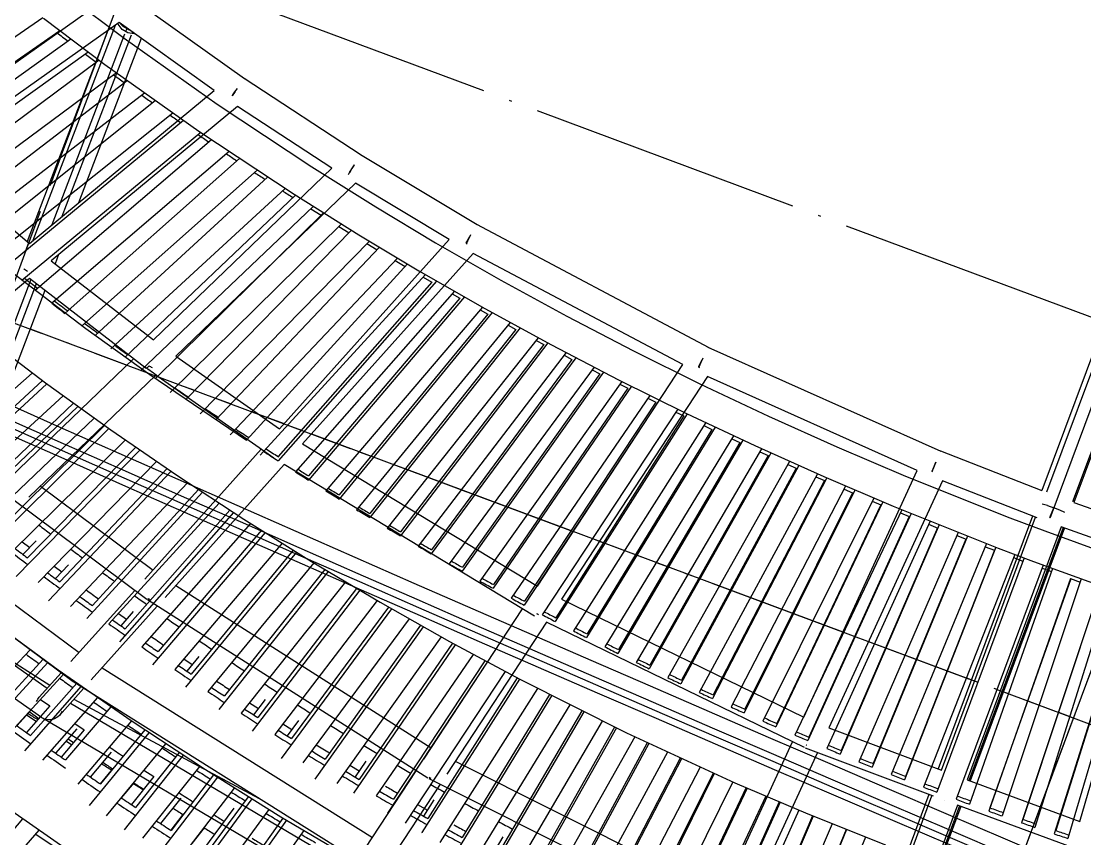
# Model space of a CAD drawing. Header units: millimetres. Extents: x 600121811 to 600690586, y 3472921280 to 3473279938.
# Drawn here: x 600366010 to 600373814, y 3473062921 to 3473068915 of the extents above; entities that cross this region are included whole.
import ezdxf

# ---------------------------------------------------------------- set-up
doc = ezdxf.new("R2010")
doc.units = ezdxf.units.MM
doc.header["$LTSCALE"] = 1000
doc.linetypes.add('AX-MALL-GIRD-200$0$DOTE', pattern=[2.42, 2, -0.2, 0.02, -0.2])
for name, color, linetype in [('AX-MALL-GIRD-200$0$A-Grid', 222, 'AX-MALL-GIRD-200$0$DOTE'), ('AX-MALL-GJ-200$0$A-Anno-Note', 241, 'CONTINUOUS'), ('AX-MALL-WALL-GJ$0$A-Anno-Note', 241, 'CONTINUOUS'), ('AX-MALL-WALL-GJ$0$A-Detl-Patt', 8, 'CONTINUOUS'), ('AX-MALL-WALL-GJ$0$A-SEE', 254, 'CONTINUOUS'), ('AX-MALL-WALL-GJ$0$A-Wall-Fnsh', 152, 'CONTINUOUS'), ('AX-MALL-WALL-GJ$0$主梁', 30, 'CONTINUOUS')]:
    doc.layers.add(name, color=color, linetype=linetype)
doc.layers.add('AX-MALL-WALL-GJ$0$M-AUX-TO-ARCH', color=1, linetype='CONTINUOUS', plot=False)

# ---------------------------------------------------------------- blocks, each defined once
blk = doc.blocks.new('AX-MALL-GIRD-200')
at = {"layer": 'AX-MALL-GIRD-200$0$A-Grid'}
for p, q in [((600401631.6, 3473162765.9), (600362902, 3473058802.2)), ((600409503.1, 3473159833.5), (600370773.6, 3473055869.8)), ((600215588.6, 3473125707.5), (600573484.6, 3472992380.8)), ((600214611.2, 3473123083.7), (600572507.2, 3472989756.9))]:
    blk.add_line(p, q, dxfattribs=at)
blk = doc.blocks.new('AX-MALL-WALL-GJ$0$A$C5469763B')
at = {"layer": 'AX-MALL-WALL-GJ$0$A-Detl-Patt'}
for points in [[(-236483.9, 2426, 0.055992), (-115679.2, 1194.4, -0.091487), (-108806.4, 637.9, 0.199165), (-91862.7, 2851.9, -0.091487), (-85363.6, 5155.6, 0.010002), (-64059.8, 8992.3, -0.645417), (-62996.9, 7511.9), (-63092.4, 7346.4)], [(-236398.5, 2314.7, 0.055947), (-115669.1, 1094.9, -0.091487), (-108832.4, 541.4, 0.199165), (-91812.8, 2765.2, -0.091487), (-85347.9, 5056.8, 0.010002), (-64040.2, 8894.3, -0.645417), (-63083.5, 7561.9), (-63129, 7483.1), (-63042.4, 7433.1)], [(-236355.3, 2259.1, 0.055924), (-115664, 1045.2, -0.091487), (-108845.4, 493.1, 0.199165), (-91787.8, 2721.9, -0.091487), (-85340, 5007.4, 0.010002), (-64030.3, 8845.2, -0.645417), (-63126.8, 7586.9), (-63197.3, 7464.7), (-63067.4, 7389.7)], [(-236312.2, 2203.4, 0.055901), (-115658.9, 995.4, -0.091487), (-108858.4, 444.8, 0.199165), (-91762.8, 2678.6, -0.091487), (-85332.1, 4958.1, 0.010002), (-64020.5, 8796.2, -0.645417), (-63170.1, 7611.9), (-63265.6, 7446.4)]]:
    blk.add_lwpolyline(points, format="xyb", dxfattribs=at)
blk = doc.blocks.new('AX-MALL-WALL-GJ$0$A$C3841687A')
at = {"layer": 'AX-MALL-WALL-GJ$0$A-Detl-Patt'}
for points in [[(-180887.6, 7643.7, 0.00438), (-183821.3, 7017.8, -0.132355), (-210227, 8186.8, 0.014512), (-213586.2, 9146.9, 0.014239)], [(-181044.7, 7407.3, 0.004086), (-183777.9, 6822.6, -0.132355), (-210287.5, 7996.2, 0.012201), (-213098.9, 8813.8, 0.012201)]]:
    blk.add_lwpolyline(points, format="xyb", dxfattribs=at)
blk = doc.blocks.new('AX-MALL-WALL-GJ$0$fewrgerhgrhtrh')
at = {"layer": 'AX-MALL-WALL-GJ$0$主梁'}
for p, q in [((-88.4, -4521.5), (-88.4, -9760.5)), ((0, -4460.6), (0, -9848.8)), ((-125, -4598.7), (-125, -9759.9)), ((115.5, -4581.8), (115.5, -9760.1)), ((125, -4590.7), (125, -9759.9)), ((-7458.5, -8758), (-6662.9, -8971.7)), ((-8828.6, -10254.5), (-7870, -8848.6)), ((-7668.8, -8908.5), (-8636.1, -10327.2)), ((-7689.2, -8938.4), (-7704.1, -10626.8)), ((-7671.9, -8920.8), (-7674.5, -8916.8)), ((-7631.3, -8947.9), (-7671.9, -8920.8)), ((-6840.6, -9131.1), (-7668.8, -8908.5)), ((-7631, -8926), (-7658.1, -8911.4)), ((-7583.5, -8957.4), (-7631.3, -8947.9)), ((-7631, -8926), (-7631, -8918.7)), ((-7583.1, -8933.5), (-7631, -8926)), ((-7601.1, -8973.5), (-7614.3, -10471.3)), ((-7600.7, -8930.7), (-7600.9, -8953.9)), ((-7535.6, -8947.9), (-7583.5, -8957.4)), ((-7583.1, -8933.5), (-7578.7, -8932.7)), ((-7553.2, -8964.4), (-7565.8, -10387.2)), ((-7553, -8939.7), (-7553.1, -8951.3)), ((-7531.9, -8945.3), (-7535.6, -8947.9)), ((-7476, -8960.4), (-7487.4, -10251.4)), ((-6666.8, -8970.8), (-5666.2, -9197.3)), ((-7726.3, -8992.8), (-7740.9, -10648)), ((-7727, -8993.9), (-7727, -9080)), ((-6705.2, -9120.5), (-6702.9, -9121.6)), ((-7720.6, -10655.3), (-6840.6, -9131.1)), ((-6639.1, -9182.1), (-7526.5, -10719.2)), ((-5832.9, -9364.6), (-6639.1, -9182.1)), ((-5670, -9196.5), (-4689.3, -9379.5)), ((-6620.3, -10999.6), (-5832.9, -9364.6)), ((-5702.7, -9349.5), (-5700.3, -9350.5)), ((-5631.4, -9407.1), (-6424.8, -11054.5)), ((-4844.9, -9553.9), (-5631.4, -9407.1)), ((-4694.6, -9378.7), (-2782.1, -9630.1)), ((-5526.1, -11289.5), (-4844.9, -9553.9)), ((-4643.1, -9587.1), (-5328.4, -11333)), ((-4716.9, -9535.8), (-4715.6, -9529.5)), ((-2917.1, -9814), (-4643.1, -9587.1)), ((-2788.8, -9629.4), (-920.3, -9747.7)), ((-925.1, -9747.6), (-125, -9759.9)), ((125, -9759.9), (925.1, -9747.6)), ((-3349.8, -11710), (-2917.1, -9814)), ((-2716.6, -9834.4), (-3151, -11737.6)), ((-1033.9, -9940.9), (-2716.6, -9834.4)), ((-931.1, -9909.8), (-926.6, -9910)), ((-930, -9909.9), (-927, -9864.6)), ((-927.7, -9910), (-926.6, -9837.1)), ((-47.8, -9849.8), (-88.4, -9852.6)), ((-47.8, -9849.8), (0, -9848.8)), ((-1.1, -9924.5), (0, -9848.8)), ((0, -9872.3), (-0.8, -9924.5)), ((0.8, -9924.5), (-0.2, -9861.9)), ((0, -9848.8), (1.1, -9924.5)), ((47.8, -9849.8), (0, -9848.8)), ((0, -9874.9), (0, -9874.9)), ((0, -9874.9), (0, -9874.9)), ((88.4, -9852.6), (47.8, -9849.8)), ((-1182.7, -11926.6), (-1033.9, -9940.9)), ((-833.9, -9949), (-982.8, -11936.3)), ((-88.4, -9960.5), (-833.9, -9949)), ((-125, -9959.9), (-125, -11939.2)), ((-100, -11939.3), (-100, -9960.3)), ((-1.1, -9924.5), (0, -9924.5)), ((0, -9924.5), (1.1, -9924.5)), ((833.9, -9949), (100, -9960.3)), ((100, -9960.3), (100, -11939.3)), ((115.5, -9960.1), (115.5, -11939.2)), ((125, -9959.9), (125, -11939.2)), ((673, -9951.5), (673, -11937.3)), ((982.9, -11936.3), (833.9, -9949)), ((-8636.1, -10327.2), (-7720.6, -10655.3)), ((-7491, -10657.7), (-7491.6, -10729.9)), ((-7526.5, -10719.2), (-6620.3, -10999.6)), ((-7629, -10896.8), (-8265.2, -11998.7)), ((-6597.1, -11216.1), (-7629, -10896.8)), ((-7618.1, -10900.1), (-7628.7, -12092.3)), ((-7570.4, -10914.9), (-7581, -12108.8)), ((-7493.5, -10938.7), (-7504.1, -12135.3)), ((-6424.8, -11054.5), (-5526.1, -11289.5)), ((-7253.8, -12315.1), (-6708, -11181.8)), ((-6593.4, -11211.8), (-6593.8, -11212.6)), ((-6592.9, -11210.9), (-6593.4, -11211.8)), ((-6591.9, -11209), (-6592.9, -11210.9)), ((-6590.8, -11206.6), (-6591.9, -11209)), ((-6589.5, -11204), (-6590.8, -11206.6)), ((-6586.8, -11197.7), (-6589.5, -11204)), ((-6583.8, -11190.1), (-6586.8, -11197.7)), ((-7496.2, -11241.8), (-6736.9, -11241.8)), ((-6513.2, -11238.2), (-7073.6, -12401.9)), ((-6515, -11241.8), (-6499.2, -11241.8)), ((-5490.8, -11505.5), (-6513.2, -11238.2)), ((-5708.5, -11241.8), (-5507.4, -11241.8)), ((-5292.6, -11241.8), (-3243, -11241.8)), ((-3037.8, -11241.8), (-1131.4, -11241.8)), ((-930.8, -11241.8), (-125, -11241.8)), ((125, -11241.8), (930.8, -11241.8)), ((-5328.4, -11333), (-3349.8, -11710)), ((-6067.3, -12668.5), (-5599.7, -11477)), ((-5402.7, -11522.5), (-5881.2, -12741.6)), ((-3292.5, -11924.5), (-5402.7, -11522.5)), ((-3151, -11737.6), (-1182.7, -11926.6)), ((-3687.4, -13189.1), (-3394.3, -11905.1)), ((-3195.8, -11934.2), (-3492.4, -13233.6)), ((-1100.1, -12135.4), (-3195.8, -11934.2)), ((-982.8, -11936.3), (-100, -11939.3)), ((100, -11939.3), (982.9, -11936.3)), ((-1297.6, -13460.2), (-1197.6, -12126.1)), ((-997.8, -12136.2), (-1098.1, -13474.9)), ((-88.4, -12139.3), (-1090.9, -12135.9)), ((-125, -12139.2), (-125, -13396.7)), ((-100, -13500.2), (-100, -12139.3)), ((0, -12139.2), (-0.4, -12139.2)), ((0.4, -12139.2), (0, -12139.2)), ((1090.9, -12135.9), (100, -12139.3)), ((100, -12139.3), (100, -13500.2)), ((115.5, -12139.2), (115.5, -13397)), ((125, -12139.2), (125, -13396.7)), ((673, -12137.3), (673, -13381.9)), ((-7022.4, -12295.5), (-6034, -12583.5)), ((-6002.2, -12801.1), (-7191.7, -12454.5)), ((-5838.1, -12631.7), (-3665.5, -13093.1)), ((-6363.6, -13423.4), (-6107.3, -12770.4)), ((-5912.1, -12820.5), (-6177.4, -13496.4)), ((-3610.7, -13309.2), (-5995, -12802.9)), ((-7379.1, -13036.2), (-6330.3, -13338.6)), ((-3467.4, -13123.9), (-1289.9, -13357.3)), ((-6298.2, -13556), (-7548.3, -13195.6)), ((-3862, -13953.8), (-3710, -13288.1)), ((-3512.2, -13320.2), (-3667, -13998.3)), ((-1208.5, -13567.1), (-3600.6, -13310.8)), ((-7545.7, -13382.2), (-6458.9, -13666.3)), ((-6134, -13385.9), (-3840.2, -13858.4)), ((-6423.6, -13882.3), (-7713.8, -13545)), ((-7084.7, -13502.7), (-6448.6, -13639.9)), ((-6491.4, -13749), (-6403.7, -13525.6)), ((-6208.2, -13574.8), (-6305.2, -13822.1)), ((-3784.6, -14074), (-6290.7, -13557.8)), ((-6260.7, -13708.6), (-3902.4, -14130.9)), ((-6247, -13673.6), (-4718, -13881.8)), ((-3843.7, -14344.6), (-6415.9, -13884))]:
    blk.add_line(p, q, dxfattribs=at)
for centre, radius, start, end in [((-3528, -9918.3), 3275.9, 164.77295, 165.90444), ((-2944.2, -9916.5), 3841.8, 167.0851, 168.05819), ((-1773.8, -10027.8), 3984.5, 169.2467, 170.46473), ((-1974.4, -10136.1), 3810.3, 167.08255, 168.08603), ((-246.7, -10311), 4540.1, 169.2903, 170.15536), ((1609.2, -10309), 6372.7, 172.41091, 173.03227), ((-4666.9, -9374.7), 168.6, 251.69351, 256.01995), ((3437.5, -10549.5), 6287.7, 172.40823, 173.05732), ((10117.1, -10547.9), 12938.8, 176.32601, 176.64328), ((-2772.3, -9629.4), 163.2, 258.7465, 261.95596), ((-7845.2, -9074.5), 5093.7, 351.92736, 352.28901), ((11882.8, -10659.8), 12835.8, 176.32522, 176.65029)]:
    blk.add_arc(centre, radius, start, end, dxfattribs=at)
at = {"layer": 'AX-MALL-WALL-GJ$0$主梁', "extrusion": (0, 0, -1)}
for centre, radius, start, end in [((7642.2, -10723.5), 132.1, 278.68456, 293.45176), ((6539.8, -11065.7), 132, 277.09541, 289.48802), ((5443.1, -11353.8), 131.7, 275.64956, 285.80161), ((3261.2, -11772.1), 130.8, 273.14623, 279.78766), ((1086.6, -11983.3), 129.4, 270.99316, 273.78722), ((6015.5, -12777.6), 28.4, 214.01115, 231.57255), ((5967, -12687.4), 108.9, 272.02634, 283.28121), ((3586.2, -13195.4), 108.2, 271.04668, 278.80589), ((6295.9, -13546.7), 9.57, 242.74551, 283.86302), ((6268.8, -13455.8), 102, 270.49113, 282.88145), ((6398.1, -13785.6), 100.2, 0.02276, 21.42761), ((6398.5, -13785.5), 100.2, 180.02276, 201.42761), ((6398.4, -13785.7), 99.9, 269.98396, 287.1439), ((6398.4, -13785.5), 100.1, 201.41444, 269.9646)]:
    blk.add_arc(centre, radius, start, end, dxfattribs=at)
blk = doc.blocks.new('AX-MALL-WALL-GJ$0$edhtrhrtjy')
at = {"layer": 'AX-MALL-WALL-GJ$0$A-Wall-Fnsh'}
for p, q in [((-8129.3, -8802.9), (-7593.1, -8961.2)), ((-7593.1, -8961.2), (-6785.5, -9176.2)), ((-8205.7, -9029.3), (-9155.6, -10385.8)), ((-8200.1, -9031), (-7658.9, -9190.7)), ((-8054.7, -9075.2), (-9009.9, -10439.4)), ((-7957.3, -9104.2), (-8887.8, -10483.6)), ((-7806.3, -9148.5), (-8741.9, -10535.6)), ((-7710.2, -9176.1), (-8620.7, -10578.1)), ((-7727, -9196.2), (-7727, -9202)), ((-7658.9, -9190.7), (-6843.8, -9407.7)), ((-6785.5, -9176.2), (-5974.3, -9364.8)), ((-7559.1, -9218.8), (-8474.5, -10628.5)), ((-7464.4, -9245.1), (-8354.3, -10669.3)), ((-7313.2, -9286.2), (-8207.9, -10718.1)), ((-7219.7, -9311.1), (-8088.6, -10757.2)), ((-7068.5, -9350.7), (-7942, -10804.4)), ((-6976.3, -9374.4), (-7823.6, -10841.9)), ((-6825, -9412.4), (-7676.7, -10887.6)), ((-6734, -9434.9), (-7559.2, -10923.5)), ((-6843.8, -9407.7), (-6025.2, -9598.1)), ((-5974.3, -9364.8), (-5431.7, -9476.1)), ((-7727, -9477.4), (-7727, -9665.4)), ((-6582.7, -9471.4), (-7412.1, -10967.6)), ((-6492.9, -9492.7), (-7295.4, -11002)), ((-5431.7, -9476.1), (-4929.8, -9568.8)), ((-6341.6, -9527.7), (-7150.9, -11049.8)), ((-6252.9, -9547.9), (-7032.2, -11077.4)), ((-6101.6, -9581.5), (-6890.1, -11128.8)), ((-6025.2, -9598.1), (-5477.7, -9710.4)), ((-4929.8, -9568.8), (-4385, -9658.4)), ((-6014, -9600.5), (-6769.6, -11149.8)), ((-5862.8, -9632.6), (-6629.6, -11204.9)), ((-5776.1, -9650.6), (-6507.6, -11219.3)), ((-5873.7, -9655.2), (-5786.7, -9673.3)), ((-4385, -9658.4), (-3838.9, -9736.9)), ((-5625, -9681.4), (-6369.4, -11277.9)), ((-5539.4, -9698.4), (-6246.1, -11285.8)), ((-5388.2, -9727.7), (-6109.6, -11347.8)), ((-5303.6, -9743.7), (-5985.2, -11349.3)), ((-5635.6, -9704.1), (-5549.5, -9721.2)), ((-5477.7, -9710.4), (-4971.4, -9803.9)), ((-5398.4, -9750.6), (-5313.4, -9766.7)), ((-3838.9, -9736.9), (-3292.2, -9804.4)), ((-5152.5, -9771.6), (-5850, -11414.9)), ((-5068.8, -9786.7), (-5724.7, -11410)), ((-4917.8, -9813.2), (-5590.7, -11478.9)), ((-4824.3, -9829.2), (-5454.2, -11470.2)), ((-5162.3, -9794.6), (-5078.2, -9809.8)), ((-4971.4, -9803.9), (-4421.7, -9894.3)), ((-3292.2, -9804.4), (-2744.8, -9861.2)), ((-4853.3, -9849.1), (-5464.6, -11441.7)), ((-4674.6, -9854.1), (-5307, -11501.6)), ((-4619.6, -9887.9), (-5205.1, -11496.7)), ((-4591.8, -9867.5), (-5195.1, -11525)), ((-4442.1, -9891.1), (-5047.7, -11555)), ((-4360.2, -9903.7), (-4936.4, -11577)), ((-4927.1, -9836.4), (-4853.3, -9849.1)), ((-4683.6, -9877.5), (-4619.6, -9887.9)), ((-4421.7, -9894.3), (-3870.8, -9973.5)), ((-2744.8, -9861.2), (-2196.6, -9907.3)), ((-2196.6, -9907.3), (-1648, -9942.9)), ((-7727, -9948.5), (-7727, -10155.4)), ((-4386.8, -9924.5), (-4946.1, -11548.9)), ((-4210.5, -9926), (-4788.8, -11605.5)), ((-4154.8, -9958.9), (-4687.5, -11598.4)), ((-4129.5, -9937.7), (-4678.2, -11626.3)), ((-3979.7, -9958.7), (-4530.3, -11653.3)), ((-4450.6, -9914.6), (-4386.8, -9924.5)), ((-3899.6, -9969.6), (-4420.3, -11672.8)), ((-4218.6, -9949.6), (-4154.8, -9958.9)), ((-3987.4, -9982.5), (-3923.6, -9991.2)), ((-3870.8, -9973.5), (-3319.4, -10041.6)), ((-1648, -9942.9), (-1099.2, -9968.2)), ((-1099.2, -9968.2), (-275.5, -9987)), ((-275.5, -9987), (-0.9, -9988.3)), ((-0.9, -9988.3), (548.3, -9983.3)), ((-3923.6, -9991.2), (-4429.2, -11645.1)), ((-3749.7, -9989.4), (-4272.2, -11698.4)), ((-3693.1, -10021.5), (-4171.3, -11689)), ((-3670.5, -9999.5), (-4162.8, -11716.7)), ((-3520.6, -10018), (-4014.5, -11740.7)), ((-3463.4, -10049.7), (-3913.7, -11730.3)), ((-3442, -10027.4), (-3905.7, -11757.8)), ((-3292.1, -10044.7), (-3757.2, -11780.3)), ((-3757.1, -10013.3), (-3693.1, -10021.5)), ((-3214.3, -10053.4), (-3648.9, -11796.2)), ((-3527.5, -10042.1), (-3463.4, -10049.7)), ((-3319.4, -10041.6), (-2767.4, -10098.9)), ((-3234.4, -10076), (-3656.5, -11768.9)), ((-3064.4, -10069.4), (-3500.2, -11817.3)), ((-3006, -10100.3), (-3399.5, -11804.8)), ((-2987.3, -10077.4), (-3392.4, -11832)), ((-3298.6, -10068.8), (-3234.4, -10076)), ((-2837.3, -10092.2), (-3243.5, -11851.6)), ((-2778.1, -10122.7), (-3142.8, -11838.1)), ((-2760.8, -10099.5), (-3136.2, -11865.2)), ((-3070.5, -10093.6), (-3006, -10100.3)), ((-2610.9, -10113.1), (-2987.1, -11883.3)), ((-2550.9, -10143.2), (-2886.3, -11868.7)), ((-2535, -10119.7), (-2880.2, -11895.7)), ((-2843, -10116.5), (-2778.1, -10122.7)), ((-2767.4, -10098.9), (-2214.6, -10145.4)), ((-2385, -10132.2), (-2731, -11912.3)), ((-2309.6, -10138.1), (-2624.4, -11923.6)), ((-2616.1, -10137.5), (-2550.9, -10143.2)), ((-2324.1, -10161.8), (-2630, -11896.7)), ((-2159.6, -10149.4), (-2475.1, -11938.7)), ((-2389.8, -10156.6), (-2324.1, -10161.8)), ((-2097.9, -10178.7), (-2374, -11922.1)), ((-2084.8, -10154.8), (-2368.9, -11948.9)), ((-1934.8, -10164.9), (-2219.5, -11962.5)), ((-2214.6, -10145.4), (-1661.4, -10181.3)), ((-2164, -10173.9), (-2097.9, -10178.7)), ((-1872, -10193.7), (-2118.1, -11944.9)), ((-1860.3, -10169.6), (-2113.6, -11971.6)), ((-1710.3, -10178.5), (-1964, -11983.7)), ((-1938.7, -10189.4), (-1872, -10193.7)), ((-1646.5, -10207), (-1862.4, -11965)), ((-1636.3, -10182.7), (-1858.4, -11991.7)), ((-1713.8, -10203.2), (-1646.5, -10207)), ((-1486.3, -10190.5), (-1708.8, -12002.3)), ((-1661.4, -10181.3), (-1108.1, -10206.8)), ((-1421.4, -10218.5), (-1606.8, -11982.6)), ((-1412.6, -10194), (-1603.4, -12009.2)), ((-1489.3, -10215.2), (-1421.4, -10218.5)), ((-1262.6, -10200.7), (-1453.6, -12018.3)), ((-1189.2, -10203.7), (-1348.5, -12024.2)), ((-1039.2, -10209.2), (-1198.6, -12031.7)), ((-1108.1, -10206.8), (-277.7, -10225.7)), ((-966, -10211.6), (-1093.7, -12036.5)), ((-816, -10216), (-943.8, -12042.6)), ((-743.1, -10217.9), (-838.9, -12046.3)), ((-593.1, -10221.2), (-689, -12050.9)), ((-520.3, -10222.5), (-584.2, -12053.5)), ((-0.9, -10227), (552.7, -10222)), ((520.4, -10222.5), (584.3, -12053.5)), ((593.2, -10221.2), (689, -12050.9)), ((743.2, -10217.9), (839, -12046.3)), ((816.1, -10216), (943.8, -12042.6)), ((-1196.5, -10228.2), (-1351.3, -11997.6)), ((-1265.2, -10225.4), (-1196.5, -10228.2)), ((-971.9, -10236.3), (-1096, -12010)), ((-1041.4, -10234), (-971.9, -10236.3)), ((-747.5, -10242.6), (-840.7, -12019.8)), ((-817.8, -10240.8), (-744.4, -10242.7)), ((-594.4, -10246), (-521.2, -10247.4)), ((-523.3, -10247.3), (-585.4, -12027.1)), ((-370.3, -10224.7), (-434.3, -12056.6)), ((-371.2, -10249.6), (-298, -10250.4)), ((-299.1, -10250.3), (-330.2, -12031.7)), ((-297.6, -10225.5), (-329.6, -12058.2)), ((-277.7, -10225.7), (-0.9, -10227)), ((-147.6, -10226.6), (-179.6, -12059.7)), ((-148, -10251.5), (-75, -10251.7)), ((-75, -10226.9), (-75, -12060.2)), ((75, -10226.9), (75, -12060.2)), ((75, -10251.7), (148.1, -10251.5)), ((147.7, -10226.6), (179.7, -12059.7)), ((298.1, -10250.4), (371.2, -10249.6)), ((298.1, -10250.4), (329.7, -12058.2)), ((299.1, -10250.3), (330.2, -12031.7)), ((370.4, -10224.7), (434.3, -12056.6)), ((523.3, -10247.3), (585.5, -12027.1)), ((747.6, -10242.6), (840.7, -12019.8)), ((-7727, -10446.7), (-7727, -10674.7)), ((-7948.6, -10802.3), (-7114.9, -11054.1)), ((-7114.9, -11054.1), (-6556.1, -11206.6)), ((-6556.1, -11206.6), (-5724.7, -11410)), ((-6333.1, -11200), (-6207.9, -11200)), ((-6043.7, -11200), (-5921.8, -11200)), ((-5758.8, -11200), (-5639.8, -11200)), ((-5478.1, -11200), (-5371.8, -11200)), ((-5191.2, -11200), (-5097.2, -11200)), ((-4918.5, -11200), (-4826, -11200)), ((-4649.1, -11200), (-4558, -11200)), ((-4383, -11200), (-4293.1, -11200)), ((-4119.9, -11200), (-4031.1, -11200)), ((-3859.5, -11200), (-3771.6, -11200)), ((-3601.7, -11200), (-3514.6, -11200)), ((-3346.3, -11200), (-3259.8, -11200)), ((-3093.1, -11200), (-3007.1, -11200)), ((-2841.9, -11200), (-2756.3, -11200)), ((-2592.6, -11200), (-2507.2, -11200)), ((-2344.9, -11200), (-2259.6, -11200)), ((-2098.7, -11200), (-2013.4, -11200)), ((-1853.9, -11200), (-1768.5, -11200)), ((-1610.2, -11200), (-1524.6, -11200)), ((-1367.6, -11200), (-1281.6, -11200)), ((-1125.9, -11200), (-1039.3, -11200)), ((-884.9, -11200), (-797.7, -11200)), ((-644.4, -11200), (-556.5, -11200)), ((-404.4, -11200), (-315.7, -11200)), ((-164.6, -11200), (-75, -11200)), ((75, -11200), (164.7, -11200)), ((315.7, -11200), (404.4, -11200)), ((556.6, -11200), (644.5, -11200)), ((-8101, -11274.4), (-7252.3, -11530.7)), ((-7368.9, -11497.2), (-7932.1, -12556.5)), ((-7239.6, -11534.3), (-7816.3, -12666)), ((-7278.6, -11523.1), (-7781.8, -12510.7)), ((-7252.3, -11530.7), (-6683.4, -11686)), ((-7097.7, -11574.2), (-7647.4, -12653.1)), ((-6969.5, -11609.5), (-7530.7, -12760)), ((-7007.4, -11599.1), (-7497.4, -12603.8)), ((-6827.1, -11648), (-7362.7, -12746.2)), ((-6700, -11681.7), (-7245, -12850.6)), ((-6736.7, -11672), (-7213, -12693.4)), ((-6683.4, -11686), (-6112.8, -11828.7)), ((-6557, -11718.8), (-7052.8, -12782)), ((-6430.9, -11750.8), (-6959.4, -12937.6)), ((-6466.5, -11741.8), (-6928.6, -12779.5)), ((673, -11744.3), (673, -12024.9)), ((-6287.5, -11786.4), (-6792.9, -12921.6)), ((-6162.4, -11816.9), (-6673.6, -13021.2)), ((-6196.8, -11808.5), (-6644.1, -12862.2)), ((-6018.5, -11851.1), (-6507.8, -13004)), ((-6112.8, -11828.7), (-5539.9, -11959)), ((-5894.3, -11879.9), (-6364.7, -13044.1)), ((-5927.5, -11872.3), (-6359.5, -12941.5)), ((-5749.9, -11912.7), (-6199.2, -13024.8)), ((-5658.7, -11933), (-6074.9, -13017.3)), ((-5626.7, -11940.1), (-6080.1, -13121.1)), ((-5481.9, -11971.4), (-5914.7, -13098.8)), ((-5359.6, -11997.3), (-5795.3, -13194.5)), ((-5390.3, -11990.9), (-5790.2, -13089.7)), ((-5539.9, -11959), (-4965.2, -12076.6)), ((-5214.3, -12027.2), (-5630, -13169.5)), ((-5092.8, -12051.6), (-5510.5, -13264.5)), ((-5122.2, -12045.7), (-5505.4, -13158.7)), ((-4947.1, -12080.1), (-5345.4, -13236.6)), ((-4965.2, -12076.6), (-4389, -12181.4)), ((-4826.5, -12103), (-5225.5, -13331)), ((-4854.5, -12097.7), (-5220.5, -13224.2)), ((-4680.4, -12130), (-5060.7, -13300.4)), ((-4560.5, -12151.6), (-4940.4, -13394.1)), ((-4587.2, -12146.8), (-4935.6, -13286.4)), ((-4414, -12177.1), (-4775.9, -13360.7)), ((-4294.9, -12197.3), (-4671.1, -13509.1)), ((-4320.2, -12193.1), (-4650.5, -13345.1)), ((-4148, -12221.4), (-4509.7, -13482.6)), ((-4389, -12181.4), (-3811.3, -12273.5)), ((-4029.6, -12240.2), (-4384.6, -13565)), ((-4053.5, -12236.5), (-4365.3, -13400.4)), ((-3882.4, -12262.9), (-4223.8, -13537)), ((-3764.6, -12280.4), (-4084.2, -13562.2)), ((-3787, -12277.1), (-4080, -13452.3)), ((-3617.1, -12301.5), (-3921.2, -13521.2)), ((-3811.3, -12273.5), (-3232.1, -12352.8)), ((-3500, -12317.7), (-3798.6, -13611.3)), ((-3520.9, -12314.9), (-3794.6, -13500.7)), ((-3352.1, -12337.4), (-3651.7, -13635.2)), ((-3235.5, -12352.4), (-3512.8, -13656.9)), ((-3254.9, -12349.9), (-3509.1, -13545.7)), ((-3087.3, -12370.6), (-3365.5, -13679)), ((-2971.3, -12384.2), (-3237.5, -13753.6)), ((-3232.1, -12352.8), (-2361.5, -12447.4)), ((-2989.2, -12382.1), (-3223.5, -13587.3)), ((-2822.9, -12400.9), (-3079.2, -13719.4)), ((-2707.4, -12413.3), (-2950.5, -13792)), ((-2723.7, -12411.6), (-2937.7, -13625.4)), ((-2558.6, -12428.6), (-2792.7, -13756.2)), ((-2443.6, -12439.7), (-2654.7, -13772.6)), ((-2458.4, -12438.3), (-2651.9, -13660)), ((-2294.6, -12453.5), (-2506.2, -13789.4)), ((-2180, -12463.4), (-2368.4, -13804.2)), ((-2193.2, -12462.3), (-2365.9, -13691.2)), ((-2361.5, -12447.4), (-1488.9, -12512.7)), ((-2030.8, -12475.6), (-2219.6, -13819.1)), ((-1916.6, -12484.4), (-2082, -13832.2)), ((-1928.1, -12483.5), (-2079.8, -13718.9)), ((-1767.2, -12495.1), (-1933, -13845.3)), ((-1653.2, -12502.7), (-1801.2, -13910.4)), ((-1663.2, -12502.1), (-1793.6, -13743)), ((-1503.7, -12511.9), (-1646.2, -13867.9)), ((-1390.1, -12518.3), (-1513.7, -13931.2)), ((-1398.4, -12517.8), (-1507.4, -13763.7)), ((-1488.9, -12512.7), (-906.6, -12539.9)), ((-1240.4, -12525.9), (-1359.4, -13886.9)), ((-1126.9, -12531.2), (-1226, -13948.3)), ((-1133.6, -12530.9), (-1221, -13780.8)), ((-977.2, -12537.3), (-1072.6, -13902.3)), ((-863.9, -12541.4), (-935.5, -13908.4)), ((-868.9, -12541.2), (-934.6, -13794.3)), ((-906.6, -12539.9), (-292.4, -12554.3)), ((-714, -12546), (-785.7, -13914.1)), ((-600.9, -12548.9), (-648.7, -13918.5)), ((-604.2, -12548.8), (-648.1, -13804.3)), ((-451, -12552), (-500.6, -13974.8)), ((-6911.3, -12639.9), (-6968.2, -12767.7)), ((-7006.6, -12682.9), (-6939.6, -12703.5)), ((-6724.5, -12768.1), (-6656.6, -12788)), ((-6628.8, -12722.4), (-6683.4, -12851)), ((-6160.1, -12928), (-6090.3, -12946.8)), ((-6063.5, -12877.1), (-6113.5, -13007.2)), ((-5497.7, -13017.8), (-5543.2, -13149.7)), ((-5595.3, -13074), (-5523.1, -13091.6)), ((-4931.5, -13144.7), (-4972.4, -13278.5)), ((-5030, -13206.1), (-4955.3, -13222.6)), ((-4648.1, -13203), (-4686.8, -13337.8)), ((-7060.9, -13292), (-6431.5, -13470.3)), ((-4747.2, -13267), (-4671, -13282.8)), ((-4081.1, -13309.1), (-4115.2, -13446.1)), ((-6674.1, -13403.6), (-6913.8, -13968.3)), ((-4181.3, -13378.4), (-4102, -13392.9)), ((-3513.6, -13401.4), (-3543.1, -13540.5)), ((-6521.5, -13445.9), (-6782.1, -14090.8)), ((-6562, -13434.7), (-6754.1, -13910)), ((-6381.4, -13483.8), (-6637.2, -14116.9)), ((-6431.5, -13470.3), (-5798.7, -13632.9)), ((-3614.9, -13476), (-3532.2, -13489)), ((-2945.5, -13479.7), (-2970.5, -13621.2)), ((-6229.5, -13524), (-6455.5, -14112.7)), ((-6268.6, -13513.8), (-6452.4, -13992.6)), ((-6088.7, -13560.5), (-6307.5, -14130.4)), ((-5975.1, -13589.3), (-6150.5, -14071.3)), ((-5795.9, -13633.6), (-6004, -14205.2)), ((-5798.7, -13632.9), (-5163, -13779.5)), ((-3798.6, -13611.3), (-3795.7, -13611.8)), ((-6476.2, -13718.5), (-6395.4, -13739.9)), ((-5645.4, -13669.8), (-5870.3, -14322.9)), ((-5681.4, -13661.3), (-5848.4, -14146.2)), ((-5503.1, -13703.2), (-5726, -14350.6)), ((-5387.6, -13729.7), (-5546, -14217.3)), ((-3512.8, -13656.9), (-3510.2, -13657.3)), ((-6395.4, -13739.9), (-6488.7, -13982.9)), ((-6179.1, -13796), (-6097.1, -13816.7)), ((-5353.2, -13737.4), (-5568.6, -14400.4)), ((-5210.2, -13769.2), (-5418.8, -14411.2)), ((-5060.9, -13801.5), (-5264.7, -14468.1)), ((-5093.6, -13794.5), (-5243.4, -14284.6)), ((-5163, -13779.5), (-4524.5, -13909.9)), ((-6520.4, -13832.3), (-6572.1, -13960.3)), ((-6450, -13882.1), (-6532.6, -13862.6)), ((-6522.1, -13831.9), (-6439.1, -13853.8)), ((-6151.2, -13827.3), (-6236.4, -14049.3)), ((-6097.1, -13816.7), (-6186.4, -14062.1)), ((-4917.2, -13831.7), (-5111.3, -14466.6)), ((-4799.5, -13855.8), (-4954.7, -14397.1)), ((-4768.5, -13862), (-4949.8, -14494.3)), ((-4624.1, -13890.6), (-4804.1, -14518.3)), ((-6146.1, -13951.2), (-6194.6, -13940.5)), ((-6186.2, -13918.6), (-6138.5, -13930.6)), ((-5854.2, -13901.4), (-5935.5, -14125)), ((-5584.5, -13939.5), (-5499.8, -13958.7)), ((-5499.8, -13958.7), (-5581.2, -14209.2)), ((-4475.9, -13919.1), (-4656.3, -14592)), ((-4505.2, -13913.5), (-4637.7, -14407.7)), ((-4524.5, -13909.9), (-3883.6, -14023.6)), ((-4331, -13946), (-4497.2, -14566.3)), ((-5803.7, -14011.5), (-5849.9, -14145.8)), ((-5259.8, -14038.2), (-5333.4, -14265)), ((-4868.9, -13971), (-4975, -14341)), ((-5622, -14053.4), (-5668.7, -14188.9)), ((-5202.3, -14144.9), (-5244.9, -14284.2)), ((-5199.8, -14141.7), (-5201.3, -14141.5)), ((-5022.6, -14181.8), (-5065.6, -14322.3)), ((-5020.2, -14173.7), (-5021.7, -14173.5)), ((-6581.8, -14510.3), (-5900.3, -14682.9)), ((-6293.6, -14585.6), (-6356.3, -14757.9)), ((-6153.6, -14621), (-6203.6, -14758.4))]:
    blk.add_line(p, q, dxfattribs=at)
for centre, radius, start, end in [((-531.6, 15930.2), 26136.3, 253.23849, 253.46219), ((-512, 15997), 26205.9, 253.80678, 254.02621), ((-489.9, 16075.2), 26287.2, 254.36903, 254.58425), ((-468.7, 16152.9), 26367.7, 254.92514, 255.13631), ((-448.8, 16229.1), 26446.5, 255.47545, 255.6827), ((-424.6, 16324.9), 26545.3, 256.01985, 256.2232), ((-406, 16401.8), 26624.5, 256.55853, 256.75824), ((-379.8, 16514.4), 26740.1, 257.09156, 257.28751), ((-357.9, 16613), 26841.1, 257.61877, 257.8112), ((357.8, 15216), 27287, 252.90401, 253.16118), ((669.4, 14275.6), 26505.3, 252.24776, 252.50972), ((330.5, 15124.9), 27191.9, 253.48414, 253.73958), ((304.2, 15033.6), 27096.9, 254.06316, 254.31697), ((279.5, 14944.6), 27004.6, 254.64116, 254.89342), ((255.8, 14856), 26912.8, 255.21824, 255.46903), ((230.4, 14757.1), 26810.7, 255.79457, 256.04407), ((208.4, 14667.3), 26718.2, 256.37037, 256.61858), ((193.4, 14603.5), 26652.7, 256.94539, 257.19217), ((180.1, 14516.4), 26590.4, 257.4973, 257.76683), ((173.9, 14516.4), 26563.4, 257.51948, 257.74485), ((156.1, 14404.4), 26475.8, 258.09186, 258.33931), ((150.5, 14406.9), 26451.5, 258.11377, 258.31862), ((134.4, 14328), 26370.9, 258.68695, 258.89225), ((139.4, 14322.8), 26392.5, 258.66543, 258.91166), ((128, 14263.4), 26332, 259.23847, 259.48334), ((123.4, 14271.3), 26313.2, 259.25952, 259.46521), ((113, 14181.2), 26248.5, 259.81088, 260.05472), ((108.9, 14191.7), 26232.3, 259.83142, 260.03784), ((95.6, 14080.2), 26145.9, 260.38338, 260.62645), ((91.9, 14093.2), 26132.3, 260.40335, 260.61078), ((82.5, 13999.6), 26064.3, 260.9562, 261.1984), ((79.3, 14015.3), 26053.4, 260.97552, 261.18394), ((73, 13937.3), 26001.3, 261.52897, 261.77023), ((70.2, 13955.7), 25993.2, 261.54757, 261.75698), ((63.1, 13867.2), 25930.5, 262.10153, 262.34201), ((60.7, 13888.1), 25924.9, 262.11933, 262.32993), ((51.5, 13778.7), 25841.2, 262.67428, 262.91426), ((49.4, 13802.1), 25838.1, 262.69124, 262.90331), ((40.8, 13731.7), 25767.2, 263.26362, 263.47719), ((42.6, 13705.6), 25767.6, 263.24757, 263.48702), ((35.4, 13641.2), 25702.8, 263.82116, 264.06007), ((34, 13669.9), 25705.1, 263.83621, 264.05134), ((29.1, 13579), 25640.3, 264.39499, 264.63345), ((27.9, 13610.4), 25645.2, 264.40899, 264.62578), ((20.2, 13525), 25559.5, 264.98212, 265.20094), ((21.2, 13491.3), 25552.2, 264.96922, 265.20758), ((16.7, 13437.1), 25497.9, 265.54459, 265.78262), ((16, 13473.9), 25508.2, 265.55629, 265.77698), ((13.9, 13397.4), 25458.1, 266.11993, 266.3576), ((13.4, 13436.6), 25470.8, 266.13036, 266.35293), ((8.1, 13347.8), 25381.8, 266.70482, 266.92985), ((3.8, 13265.6), 25299.5, 267.2809, 267.50846), ((3.8, 13264.9), 25298.9, 267.85775, 268.08725), ((-3.2, 13236), 25269.9, 271.91389, 272.14366), ((8.5, 13306.4), 25366.9, 266.6957, 266.9336), ((4.1, 13221.4), 25281.8, 267.27316, 267.51134), ((3.9, 13217.8), 25278.2, 267.85147, 268.08928), ((2.1, 13151.3), 25211.6, 268.4293, 268.66741), ((2, 13200.4), 25234.3, 268.43405, 268.66618), ((-0.1, 13054.1), 25114.4, 269.00946, 269.24828), ((-0.1, 13105.9), 25139.8, 269.01263, 269.25017), ((0.1, 13057.4), 25117.7, 269.59014, 269.82884), ((0.1, 13112.4), 25146.3, 269.59165, 269.82902), ((-0.1, 13065.9), 25099.8, 270.17153, 270.40934), ((-0.1, 13011), 25071.4, 270.17172, 270.41086), ((-0.9, 13149.5), 25183.4, 270.75114, 270.98826), ((-1, 13098.2), 25158.5, 270.75302, 270.99143), ((-1.7, 13133.3), 25193.7, 271.33281, 271.57109), ((-1.6, 13182.9), 25216.8, 271.33404, 271.56633), ((-3.4, 13189.3), 25249.7, 271.91186, 272.14994), ((561.6, 11971.9), 25617.8, 252.98911, 253.23147), ((518.7, 11828.3), 25468, 253.64289, 253.8871), ((469.7, 11656), 25288.8, 254.2982, 254.54472), ((651.8, 12677.3), 26599.6, 253.16296, 253.4858), ((625.9, 12678), 26554.8, 253.2287, 253.47195), ((435.6, 11531.1), 25159.3, 254.95621, 255.20474), ((599.4, 12498.8), 26413.6, 253.80324, 254.12588), ((575.2, 12505.1), 26374.6, 253.86892, 254.11415), ((500.4, 11658.9), 25473, 254.18382, 254.43539), ((381.2, 11321.8), 24943.1, 255.61621, 255.86778), ((545, 12305.2), 26212.5, 254.44609, 254.76884), ((522.6, 12317.8), 26180.1, 254.51159, 254.75911), ((355.9, 11220.1), 24838.3, 256.27942, 256.53311), ((493, 12112.5), 26012.9, 255.09198, 255.41491), ((472.8, 12132.3), 25987.9, 255.15709, 255.40707), ((406.5, 11307.8), 25109.6, 255.50637, 255.76323), ((308.6, 11019), 24631.7, 256.94438, 257.20143), ((446.2, 11930.4), 25824.8, 255.74085, 256.06392), ((427.8, 11957.1), 25807, 255.80535, 256.05788), ((280.4, 10893), 24502.6, 257.61289, 257.87269), ((245.2, 10726.2), 24332.1, 258.2837, 258.54688), ((401.2, 11746.6), 25635.7, 256.39261, 256.71595), ((384.3, 11779.3), 25624.1, 256.45631, 256.7116), ((329.2, 10988.7), 24781.3, 256.84015, 257.10271), ((213.6, 10567.2), 24170, 258.95767, 259.22434), ((357.5, 11559.4), 25443.4, 257.04759, 257.37134), ((342.4, 11599.1), 25439, 257.11028, 257.36854), ((304.6, 11427.3), 25263.1, 257.7673, 258.02865), ((188.1, 10430.8), 24031.2, 259.63456, 259.90469), ((158.1, 10258.7), 23856.6, 260.31458, 260.58875), ((318.1, 11380.9), 25260.6, 257.70583, 258.02999), ((268, 11251.6), 25083.7, 258.42737, 258.69205), ((227.6, 10510.5), 24292.4, 258.86359, 259.13616), ((137, 10128.4), 23724.6, 260.99793, 261.27587), ((280.1, 11198.9), 25074.6, 258.36733, 258.69206), ((244, 11015.5), 24887.8, 259.03234, 259.35775), ((233.4, 11075.8), 24904.5, 259.09075, 259.35896), ((114.5, 9977.9), 23572.4, 261.68414, 261.96631), ((91.2, 9809.1), 23401.9, 262.37421, 262.66102), ((7.1, 10661.9), 25020.7, 254.47039, 254.73857), ((213.6, 10851.2), 24720.6, 259.70076, 260.02672), ((204.2, 10916.8), 24742.8, 259.75725, 260.02902), ((172.1, 10731.1), 24554.3, 260.42742, 260.70323), ((167.7, 10180), 23956.4, 260.26987, 260.50879), ((10.6, 10675.2), 25034.4, 255.16743, 255.43644), ((179.9, 10656.6), 24523.1, 260.37296, 260.69999), ((156.1, 10507.4), 24372.1, 261.04864, 261.37626), ((148.8, 10585.3), 24406.7, 261.10068, 261.38032), ((122.2, 10406.3), 24225.7, 261.77773, 262.06176), ((121.7, 9885.5), 23658.4, 261.65116, 261.89564), ((6.8, 10660), 25018.8, 255.8619, 256.13225), ((127.9, 10318.7), 24181.3, 261.72917, 262.05705), ((8.2, 10666.2), 25025.1, 256.55529, 256.82689), ((3.9, 10647.2), 25005.6, 257.24641, 257.51973), ((4.3, 10648.7), 25007.2, 257.93615, 258.21114), ((22.7, 10592.3), 25164.4, 256.42977, 256.70817), ((6.3, 10658.4), 25017, 258.62446, 258.9012), ((227.4, 11002.7), 25872.4, 254.75939, 255.03772), ((2.7, 10639.7), 24998, 259.311, 259.58999), ((260.3, 10959.2), 25887.4, 254.65127, 255.02067), ((202.3, 10907.3), 25773.8, 255.45002, 255.73058), ((-11.1, 10684.1), 25365.8, 256.60575, 256.8029), ((18.8, 10574.7), 25146.4, 257.81919, 258.10097), ((4.9, 10652.1), 25010.6, 259.99654, 260.27761), ((232.4, 10854), 25778.5, 255.34306, 255.71145), ((185.9, 10841.7), 25706.1, 256.14107, 256.42372), ((-14.5, 10668.8), 25350.2, 257.21672, 257.41771), ((17.9, 10570.6), 25142.2, 258.51209, 258.71577), ((214, 10780.6), 25702.9, 256.03576, 256.40276), ((165.4, 10756), 25618.1, 256.8327, 257.11784), ((-12.2, 10678.8), 25360.4, 257.99172, 258.19419), ((-8.9, 10695.2), 25377.1, 258.60169, 258.8082), ((14, 10550.2), 25121.4, 259.26377, 259.48937), ((190.2, 10681.2), 25600.7, 256.72923, 257.09533), ((145, 10664.9), 25524.7, 257.5248, 257.8127), ((168.3, 10583.8), 25500.8, 257.42355, 257.78882)]:
    blk.add_arc(centre, radius, start, end, dxfattribs=at)
at = {"layer": 'AX-MALL-WALL-GJ$0$A-Wall-Fnsh', "extrusion": (0, 0, -1)}
for centre, radius, start, end in [((1874.8, 10300.8), 24594.1, 280.70555, 280.90822), ((657.9, 10878.1), 25428.6, 281.68095, 281.87881), ((607.7, 11126.8), 25682.4, 281.06904, 281.2683), ((348, 10613.1), 25933.5, 282.58007, 282.96746)]:
    blk.add_arc(centre, radius, start, end, dxfattribs=at)
blk = doc.blocks.new('AX-MALL-WALL-GJ')
at = {"layer": 'AX-MALL-WALL-GJ$0$A-Anno-Note', "rotation": 339.5681613098035}
blk.add_blockref('AX-MALL-WALL-GJ$0$A$C3841687A', (600557212.3, 3472995454.7), dxfattribs=at)
at = {"layer": 'AX-MALL-WALL-GJ$0$A-SEE'}
blk.add_blockref('AX-MALL-GIRD-200', (0, 0), dxfattribs=at)
at = {"layer": 'AX-MALL-WALL-GJ$0$A-Wall-Fnsh', "rotation": 339.5681613092246}
blk.add_blockref('AX-MALL-WALL-GJ$0$edhtrhrtjy', (600377009.6, 3473074537.4), dxfattribs=at)
at = {"layer": 'AX-MALL-WALL-GJ$0$M-AUX-TO-ARCH', "rotation": 339.5681613092246}
blk.add_blockref('AX-MALL-WALL-GJ$0$A$C5469763B', (600557212.3, 3472995454.7), dxfattribs=at)
at = {"layer": 'AX-MALL-WALL-GJ$0$主梁', "rotation": 339.5681613092246}
blk.add_blockref('AX-MALL-WALL-GJ$0$fewrgerhgrhtrh', (600377024.3, 3473074576.6), dxfattribs=at)

msp = doc.modelspace()

# ---------------------------------------------------------------- block references
at = {"layer": 'AX-MALL-GJ-200$0$A-Anno-Note'}
msp.add_blockref('AX-MALL-WALL-GJ', (0, 0), dxfattribs=at)

doc.saveas('drawing.dxf')
